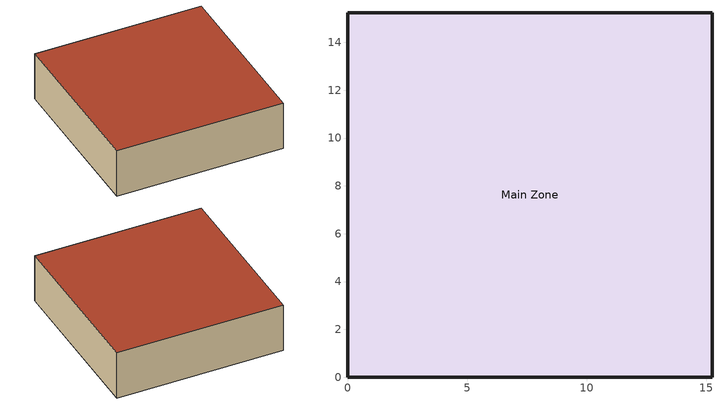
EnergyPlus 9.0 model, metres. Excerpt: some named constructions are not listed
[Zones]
Main Zone
 floor adiabatic (FLOOR): 15.24,0 0,0 0,15.24 15.24,15.24 z0
 wall outside (R13WALL): 0,0 15.24,0 15.24,15.24 0,15.24 0,0 z0:4.57
 roof outside (ROOF31): 0,15.24 0,0 15.24,0 15.24,15.24 z4.57
[Table:IndependentVariable]
Mode0_Toa; Mode0_Tra; Mode1_Tra; Mode2_Tra; Mode3_Tra; Mode4_Tra; Mode5_Tra: Cubic, Linear, -20, 100, Dimensionless, -100, 0, 100
Mode0_Woa; Mode0_Wra; Mode1_Wra; Mode2_Wra; Mode3_Wra; Mode4_Wra; Mode5_Wra: Cubic, Linear, 0, 0.03, Dimensionless, -100, 0, 100
Mode0_Ma; Mode0_OAF; Mode1_OAF; Mode2_OAF; Mode3_OAF; Mode4_OAF; Mode5_OAF: Cubic, Linear, 0, 1, Dimensionless, -100, 0, 100
Mode1_Toa: Cubic, Linear, -20, 100, Dimensionless, 18.33, 25.275, 32.22
Mode1_Woa: Cubic, Linear, 0, 0.03, Dimensionless, 0.0052, 0.00597, 0.00885, 0.00919, 0.0125
Mode1_Ma: Cubic, Linear, 0, 1, Dimensionless, 2.158, 2.534, 2.91
Mode2_Toa: Cubic, Linear, -20, 100, Dimensionless, 23.333, 26.9445, 30.556
Mode2_Woa: Cubic, Linear, 0, 0.03, Dimensionless, 0.00787, 0.00818, 0.00893, 0.00922, 0.01057
Mode2_Ma: Cubic, Linear, 0, 1, Dimensionless, 2.2415, 2.47525, 2.709
Mode3_Toa: Cubic, Linear, -20, 100, Dimensionless, 26.1, 30.5, 34.9
Mode3_Woa: Cubic, Linear, 0, 0.03, Dimensionless, 0.00619, 0.00921, 0.01038, 0.01222
Mode3_Ma: Cubic, Linear, 0, 1, Dimensionless, 2.1457, 2.41788, 2.69005
Mode4_Toa: Cubic, Linear, -20, 100, Dimensionless, 14.088, 18.879, 23.67
Mode4_Woa: Cubic, Linear, 0, 0.03, Dimensionless, 0.00482, 0.00516, 0.00857, 0.00901, 0.01229, 0.01232
Mode4_Ma: Cubic, Linear, 0, 1, Dimensionless, 2.124, 2.5059, 2.8878
Mode5_Toa: Cubic, Linear, -20, 100, Dimensionless, 12.1111, 17.33055, 22.55
Mode5_Woa: Cubic, Linear, 0, 0.03, Dimensionless, 0.00757, 0.00835, 0.00851, 0.00978, 0.01176, 0.012
Mode5_Ma: Cubic, Linear, 0, 1, Dimensionless, 2.19992, 2.60876, 3.0176
[Table:IndependentVariableList]
Mode0_IndependentVariableList: Mode0_Toa, Mode0_Woa, Mode0_Tra, Mode0_Wra, Mode0_Ma, Mode0_OAF
Mode1_IndependentVariableList: Mode1_Toa, Mode1_Woa, Mode1_Tra, Mode1_Wra, Mode1_Ma, Mode1_OAF
Mode2_IndependentVariableList: Mode2_Toa, Mode2_Woa, Mode2_Tra, Mode2_Wra, Mode2_Ma, Mode2_OAF
Mode3_IndependentVariableList: Mode3_Toa, Mode3_Woa, Mode3_Tra, Mode3_Wra, Mode3_Ma, Mode3_OAF
Mode4_IndependentVariableList: Mode4_Toa, Mode4_Woa, Mode4_Tra, Mode4_Wra, Mode4_Ma, Mode4_OAF
Mode5_IndependentVariableList: Mode5_Toa, Mode5_Woa, Mode5_Tra, Mode5_Wra, Mode5_Ma, Mode5_OAF
[Table:Lookup]
Mode1_ESP_lookup: Mode1_IndependentVariableList, Yes, 3.0176, -9999, 9999, Dimensionless, 153.953, 153.953, 153.953, 212.275, 212.275, 212.275, 279.945, 279.945, 279.945, 153.953, 153.953, 153.953, 212.275, 212.275, 212.275, 279.945, 279.945, 279.945, 153.953, 153.953, 153.953, 212.275, 212.275, 212.275, 279.945, 279.945, 279.945, 153.953, 153.953, 153.953, 212.275, 212.275, 212.275, 279.945, 279.945, 279.945, 153.953, 153.953, 153.953, 212.275, 212.275, 212.275, 279.945, 279.945, 279.945, 153.953, 153.953, 153.953, 212.275, 212.275, 212.275, 279.945, 279.945, 279.945, 153.953, 153.953, 153.953, 212.275, 212.275, 212.275, 279.945, 279.945, 279.945, 153.953, 153.953, 153.953, 212.275, 212.275, 212.275, 279.945, 279.945, 279.945, 153.953, 153.953, 153.953, 212.275, 212.275, 212.275, 279.945, 279.945, 279.945, 152.396, 152.396, 152.396, 215.391, 215.391, 215.391, 278.387, 278.387, 278.387, 152.396, 152.396, 152.396, 215.391, 215.391, 215.391, 278.387, 278.387, 278.387, 152.396, 152.396, 152.396, 215.391, 215.391, 215.391, 278.387, 278.387, 278.387, 152.396, 152.396, 152.396, 215.391, 215.391, 215.391, 278.387, 278.387, 278.387, 152.396, 152.396, 152.396, 215.391, 215.391, 215.391, 278.387, 278.387, 278.387, 152.396, 152.396, 152.396, 215.391, 215.391, 215.391, 278.387, 278.387, 278.387, 152.396, 152.396, 152.396, 215.391, 215.391, 215.391, 278.387, 278.387, 278.387, 152.396, 152.396, 152.396, 215.391, 215.391, 215.391, 278.387, 278.387, 278.387, 152.396, 152.396, 152.396, 215.391, 215.391, 215.391, 278.387, 278.387, 278.387, 153.953, 153.953, 153.953, 212.275, 212.275, 212.275, 279.945, 279.945, 279.945, 153.953, 153.953, 153.953, 212.275, 212.275, 212.275, 279.945, 279.945, 279.945, 153.953, 153.953, 153.953, 212.275, 212.275, 212.275, 279.945, 279.945, 279.945, 153.953, 153.953, 153.953, 212.275, 212.275, 212.275, 279.945, 279.945, 279.945, 153.953, 153.953, 153.953, 212.275, 212.275, 212.275, 279.945, 279.945, 279.945, 153.953, 153.953, 153.953, 212.275, 212.275, 212.275, 279.945, 279.945, 279.945, 153.953, 153.953, 153.953, 212.275, 212.275, 212.275, 279.945, 279.945, 279.945, 153.953, 153.953, 153.953, 212.275, 212.275, 212.275, 279.945, 279.945, 279.945, 153.953, 153.953, 153.953, 212.275, 212.275, 212.275, 279.945, 279.945, 279.945, 153.953, 153.953, 153.953, 212.275, 212.275, 212.275, 279.945, 279.945, 279.945, 153.953, 153.953, 153.953, 212.275, 212.275, 212.275, 279.945, 279.945, 279.945, 153.953, 153.953, 153.953, 212.275, 212.275, 212.275, 279.945, 279.945, 279.945, 153.953, 153.953, 153.953, 212.275, 212.275, 212.275, 279.945, 279.945, 279.945, 153.953, 153.953, 153.953, 212.275, 212.275, 212.275, 279.945, 279.945, 279.945, 153.953, 153.953, 153.953, 212.275, 212.275, 212.275, 279.945, 279.945, 279.945, 153.953, 153.953, 153.953, 212.275, 212.275, 212.275, 279.945, 279.945, 279.945, 153.953, 153.953, 153.953, 212.275, 212.275, 212.275, 279.945, 279.945, 279.945, 153.953, 153.953, 153.953, 212.275, 212.275, 212.275, 279.945, 279.945, 279.945, 152.396, 152.396, 152.396, 215.391, 215.391, 215.391, 278.387, 278.387, 278.387, 152.396, 152.396, 152.396, 215.391, 215.391, 215.391, 278.387, 278.387, 278.387, 152.396, 152.396, 152.396, 215.391, 215.391, 215.391, 278.387, 278.387, 278.387, 152.396, 152.396, 152.396, 215.391, 215.391, 215.391, 278.387, 278.387, 278.387, 152.396, 152.396, 152.396, 215.391, 215.391, 215.391, 278.387, 278.387, 278.387, 152.396, 152.396, 152.396, 215.391, 215.391, 215.391, 278.387, 278.387, 278.387, 152.396, 152.396, 152.396, 215.391, 215.391, 215.391, 278.387, 278.387, 278.387, 152.396, 152.396, 152.396, 215.391, 215.391, 215.391, 278.387, 278.387, 278.387, 152.396, 152.396, 152.396, 215.391, 215.391, 215.391, 278.387, 278.387, 278.387, 153.953, 153.953, 153.953, 212.275, 212.275, 212.275, 279.945, 279.945, 279.945, 153.953, 153.953, 153.953, 212.275, 212.275, 212.275, 279.945, 279.945, 279.945, 153.953, 153.953, 153.953, 212.275, 212.275, 212.275, 279.945, 279.945, 279.945, 153.953, 153.953, 153.953, 212.275, 212.275, 212.275, 279.945, 279.945, 279.945, 153.953, 153.953, 153.953, 212.275, 212.275, 212.275, 279.945, 279.945, 279.945, 153.953, 153.953, 153.953, 212.275, 212.275, 212.275, 279.945, 279.945, 279.945, 153.953, 153.953, 153.953, 212.275, 212.275, 212.275, 279.945, 279.945, 279.945, 153.953, 153.953, 153.953, 212.275, 212.275, 212.275, 279.945, 279.945, 279.945, 153.953, 153.953, 153.953, 212.275, 212.275, 212.275, 279.945, 279.945, 279.945, 152.396, 152.396, 152.396, 215.391, 215.391, 215.391, 278.387, 278.387, 278.387, 152.396, 152.396, 152.396, 215.391, 215.391, 215.391, 278.387, 278.387, 278.387, 152.396, 152.396, 152.396, 215.391, 215.391, 215.391, 278.387, 278.387, 278.387, 152.396, 152.396, 152.396, 215.391, 215.391, 215.391, 278.387, 278.387, 278.387, 152.396, 152.396, 152.396, 215.391, 215.391, 215.391, 278.387, 278.387, 278.387, 152.396, 152.396, 152.396, 215.391, 215.391, 215.391, 278.387, 278.387, 278.387, 152.396, 152.396, 152.396, 215.391, 215.391, 215.391, 278.387, 278.387, 278.387, 152.396, 152.396, 152.396, 215.391, 215.391, 215.391, 278.387, 278.387, 278.387, 152.396, 152.396, 152.396, 215.391, 215.391, 215.391, 278.387, 278.387, 278.387, 153.953, 153.953, 153.953, 212.275, 212.275, 212.275, 279.945, 279.945, 279.945, 153.953, 153.953, 153.953, 212.275, 212.275, 212.275, 279.945, 279.945, 279.945, 153.953, 153.953, 153.953, 212.275, 212.275, 212.275, 279.945, 279.945, 279.945, 153.953, 153.953, 153.953, 212.275, 212.275, 212.275, 279.945, 279.945, 279.945, 153.953, 153.953, 153.953, 212.275, 212.275, 212.275, 279.945, 279.945, 279.945, 153.953, 153.953, 153.953, 212.275, 212.275, 212.275, 279.945, 279.945, 279.945, 153.953, 153.953, 153.953, 212.275, 212.275, 212.275, 279.945, 279.945, 279.945, 153.953, 153.953, 153.953, 212.275, 212.275, 212.275, 279.945, 279.945, 279.945, 153.953, 153.953, 153.953, 212.275, 212.275, 212.275, 279.945, 279.945, 279.945, 152.396, 152.396, 152.396, 215.391, 215.391, 215.391, 278.387, 278.387, 278.387, 152.396, 152.396, 152.396, 215.391, 215.391, 215.391, 278.387, 278.387, 278.387, 152.396, 152.396, 152.396, 215.391, 215.391, 215.391, 278.387, 278.387, 278.387, 152.396, 152.396, 152.396, 215.391, 215.391, 215.391, 278.387, 278.387, 278.387, 152.396, 152.396, 152.396, 215.391, 215.391, 215.391, 278.387, 278.387, 278.387, 152.396, 152.396, 152.396, 215.391, 215.391, 215.391, 278.387, 278.387, 278.387, 152.396, 152.396, 152.396, 215.391, 215.391, 215.391, 278.387, 278.387, 278.387, 152.396, 152.396, 152.396, 215.391, 215.391, 215.391, 278.387, 278.387, 278.387, 152.396, 152.396, 152.396, 215.391, 215.391, 215.391, 278.387, 278.387, 278.387, 153.953, 153.953, 153.953, 212.275, 212.275, 212.275, 279.945, 279.945, 279.945, 153.953, 153.953, 153.953, 212.275, 212.275, 212.275, 279.945, 279.945, 279.945, 153.953, 153.953, 153.953, 212.275, 212.275, 212.275, 279.945, 279.945, 279.945, 153.953, 153.953, 153.953, 212.275, 212.275, 212.275, 279.945, 279.945, 279.945, 153.953, 153.953, 153.953, 212.275, 212.275, 212.275, 279.945, 279.945, 279.945, 153.953, 153.953, 153.953, 212.275, 212.275, 212.275, 279.945, 279.945, 279.945, 153.953, 153.953, 153.953, 212.275, 212.275, 212.275, 279.945, 279.945, 279.945, 153.953, 153.953, 153.953, 212.275, 212.275, 212.275, 279.945, 279.945, 279.945, 153.953, 153.953, 153.953, 212.275, 212.275, 212.275, 279.945, 279.945, 279.945, 152.396, 152.396, 152.396, 215.391, 215.391, 215.391, 278.387, 278.387, 278.387, 152.396, 152.396, 152.396, 215.391, 215.391, 215.391, 278.387, 278.387, 278.387, 152.396, 152.396, 152.396, 215.391, 215.391, 215.391, 278.387, 278.387, 278.387, 152.396, 152.396, 152.396, 215.391, 215.391, 215.391, 278.387, 278.387, 278.387, 152.396, 152.396, 152.396, 215.391, 215.391, 215.391, 278.387, 278.387, 278.387, 152.396, 152.396, 152.396, 215.391, 215.391, 215.391, 278.387, 278.387, 278.387, 152.396, 152.396, 152.396, 215.391, 215.391, 215.391, 278.387, 278.387, 278.387, 152.396, 152.396, 152.396, 215.391, 215.391, 215.391, 278.387, 278.387, 278.387, 152.396, 152.396, 152.396, 215.391, 215.391, 215.391, 278.387, 278.387, 278.387, 153.953, 153.953, 153.953, 212.275, 212.275, 212.275, 279.945, 279.945, 279.945, 153.953, 153.953, 153.953, 212.275, 212.275, 212.275, 279.945, 279.945, 279.945, 153.953, 153.953, 153.953, 212.275, 212.275, 212.275, 279.945, 279.945, 279.945, 153.953, 153.953, 153.953, 212.275, 212.275, 212.275, 279.945, 279.945, 279.945, 153.953, 153.953, 153.953, 212.275, 212.275, 212.275, 279.945, 279.945, 279.945, 153.953, 153.953, 153.953, 212.275, 212.275, 212.275, 279.945, 279.945, 279.945, 153.953, 153.953, 153.953, 212.275, 212.275, 212.275, 279.945, 279.945, 279.945, 153.953, 153.953, 153.953, 212.275, 212.275, 212.275, 279.945, 279.945, 279.945, 153.953, 153.953, 153.953, 212.275, 212.275, 212.275, 279.945, 279.945, 279.945, 153.953, 153.953, 153.953, 212.275, 212.275, 212.275, 279.945, 279.945, 279.945, 153.953, 153.953, 153.953, 212.275, 212.275, 212.275, 279.945, 279.945, 279.945, 153.953, 153.953, 153.953, 212.275, 212.275, 212.275, 279.945, 279.945, 279.945, 153.953, 153.953, 153.953, 212.275, 212.275, 212.275, 279.945, 279.945, 279.945, 153.953, 153.953, 153.953, 212.275, 212.275, 212.275, 279.945, 279.945, 279.945, 153.953, 153.953, 153.953, 212.275, 212.275, 212.275, 279.945, 279.945, 279.945, 153.953, 153.953, 153.953, 212.275, 212.275, 212.275, 279.945, 279.945, 279.945, 153.953, 153.953, 153.953, 212.275, 212.275, 212.275, 279.945, 279.945, 279.945, 153.953, 153.953, 153.953, 212.275, 212.275, 212.275, 279.945, 279.945, 279.945, 152.396, 152.396, 152.396, 215.391, 215.391, 215.391, 278.387, 278.387, 278.387, 152.396, 152.396, 152.396, 215.391, 215.391, 215.391, 278.387, 278.387, 278.387, 152.396, 152.396, 152.396, 215.391, 215.391, 215.391, 278.387, 278.387, 278.387, 152.396, 152.396, 152.396, 215.391, 215.391, 215.391, 278.387, 278.387, 278.387, 152.396, 152.396, 152.396, 215.391, 215.391, 215.391, 278.387, 278.387, 278.387, 152.396, 152.396, 152.396, 215.391, 215.391, 215.391, 278.387, 278.387, 278.387, 152.396, 152.396, 152.396, 215.391, 215.391, 215.391, 278.387, 278.387, 278.387, 152.396, 152.396, 152.396, 215.391, 215.391, 215.391, 278.387, 278.387, 278.387, 152.396, 152.396, 152.396, 215.391, 215.391, 215.391, 278.387, 278.387, 278.387, 153.953, 153.953, 153.953, 212.275, 212.275, 212.275, 279.945, 279.945, 279.945, 153.953, 153.953, 153.953, 212.275, 212.275, 212.275, 279.945, 279.945, 279.945, 153.953, 153.953, 153.953, 212.275, 212.275, 212.275, 279.945, 279.945, 279.945, 153.953, 153.953, 153.953, 212.275, 212.275, 212.275, 279.945, 279.945, 279.945, 153.953, 153.953, 153.953, 212.275, 212.275, 212.275, 279.945, 279.945, 279.945, 153.953, 153.953, 153.953, 212.275, 212.275, 212.275, 279.945, 279.945, 279.945, 153.953, 153.953, 153.953, 212.275, 212.275, 212.275, 279.945, 279.945, 279.945, 153.953, 153.953, 153.953, 212.275, 212.275, 212.275, 279.945, 279.945, 279.945, 153.953, 153.953, 153.953, 212.275, 212.275, 212.275, 279.945, 279.945, 279.945
Mode1_Power_lookup: Mode1_IndependentVariableList, Yes, 3.0176, -9999, 9999, Dimensionless, 4.6902, 4.6902, 4.6902, 4.66495, 4.66495, 4.66495, 4.6397, 4.6397, 4.6397, 4.6902, 4.6902, 4.6902, 4.66495, 4.66495, 4.66495, 4.6397, 4.6397, 4.6397, 4.6902, 4.6902, 4.6902, 4.66495, 4.66495, 4.66495, 4.6397, 4.6397, 4.6397, 4.6902, 4.6902, 4.6902, 4.66495, 4.66495, 4.66495, 4.6397, 4.6397, 4.6397, 4.6902, 4.6902, 4.6902, 4.66495, 4.66495, 4.66495, 4.6397, 4.6397, 4.6397, 4.6902, 4.6902, 4.6902, 4.66495, 4.66495, 4.66495, 4.6397, 4.6397, 4.6397, 4.6902, 4.6902, 4.6902, 4.66495, 4.66495, 4.66495, 4.6397, 4.6397, 4.6397, 4.6902, 4.6902, 4.6902, 4.66495, 4.66495, 4.66495, 4.6397, 4.6397, 4.6397, 4.6902, 4.6902, 4.6902, 4.66495, 4.66495, 4.66495, 4.6397, 4.6397, 4.6397, 4.69286, 4.69286, 4.69286, 4.66761, 4.66761, 4.66761, 4.64236, 4.64236, 4.64236, 4.69286, 4.69286, 4.69286, 4.66761, 4.66761, 4.66761, 4.64236, 4.64236, 4.64236, 4.69286, 4.69286, 4.69286, 4.66761, 4.66761, 4.66761, 4.64236, 4.64236, 4.64236, 4.69286, 4.69286, 4.69286, 4.66761, 4.66761, 4.66761, 4.64236, 4.64236, 4.64236, 4.69286, 4.69286, 4.69286, 4.66761, 4.66761, 4.66761, 4.64236, 4.64236, 4.64236, 4.69286, 4.69286, 4.69286, 4.66761, 4.66761, 4.66761, 4.64236, 4.64236, 4.64236, 4.69286, 4.69286, 4.69286, 4.66761, 4.66761, 4.66761, 4.64236, 4.64236, 4.64236, 4.69286, 4.69286, 4.69286, 4.66761, 4.66761, 4.66761, 4.64236, 4.64236, 4.64236, 4.69286, 4.69286, 4.69286, 4.66761, 4.66761, 4.66761, 4.64236, 4.64236, 4.64236, 4.70279, 4.70279, 4.70279, 4.67753, 4.67753, 4.67753, 4.65228, 4.65228, 4.65228, 4.70279, 4.70279, 4.70279, 4.67753, 4.67753, 4.67753, 4.65228, 4.65228, 4.65228, 4.70279, 4.70279, 4.70279, 4.67753, 4.67753, 4.67753, 4.65228, 4.65228, 4.65228, 4.70279, 4.70279, 4.70279, 4.67753, 4.67753, 4.67753, 4.65228, 4.65228, 4.65228, 4.70279, 4.70279, 4.70279, 4.67753, 4.67753, 4.67753, 4.65228, 4.65228, 4.65228, 4.70279, 4.70279, 4.70279, 4.67753, 4.67753, 4.67753, 4.65228, 4.65228, 4.65228, 4.70279, 4.70279, 4.70279, 4.67753, 4.67753, 4.67753, 4.65228, 4.65228, 4.65228, 4.70279, 4.70279, 4.70279, 4.67753, 4.67753, 4.67753, 4.65228, 4.65228, 4.65228, 4.70279, 4.70279, 4.70279, 4.67753, 4.67753, 4.67753, 4.65228, 4.65228, 4.65228, 4.70396, 4.70396, 4.70396, 4.6787, 4.6787, 4.6787, 4.65346, 4.65346, 4.65346, 4.70396, 4.70396, 4.70396, 4.6787, 4.6787, 4.6787, 4.65346, 4.65346, 4.65346, 4.70396, 4.70396, 4.70396, 4.6787, 4.6787, 4.6787, 4.65346, 4.65346, 4.65346, 4.70396, 4.70396, 4.70396, 4.6787, 4.6787, 4.6787, 4.65346, 4.65346, 4.65346, 4.70396, 4.70396, 4.70396, 4.6787, 4.6787, 4.6787, 4.65346, 4.65346, 4.65346, 4.70396, 4.70396, 4.70396, 4.6787, 4.6787, 4.6787, 4.65346, 4.65346, 4.65346, 4.70396, 4.70396, 4.70396, 4.6787, 4.6787, 4.6787, 4.65346, 4.65346, 4.65346, 4.70396, 4.70396, 4.70396, 4.6787, 4.6787, 4.6787, 4.65346, 4.65346, 4.65346, 4.70396, 4.70396, 4.70396, 4.6787, 4.6787, 4.6787, 4.65346, 4.65346, 4.65346, 4.71537, 4.71537, 4.71537, 4.69012, 4.69012, 4.69012, 4.66487, 4.66487, 4.66487, 4.71537, 4.71537, 4.71537, 4.69012, 4.69012, 4.69012, 4.66487, 4.66487, 4.66487, 4.71537, 4.71537, 4.71537, 4.69012, 4.69012, 4.69012, 4.66487, 4.66487, 4.66487, 4.71537, 4.71537, 4.71537, 4.69012, 4.69012, 4.69012, 4.66487, 4.66487, 4.66487, 4.71537, 4.71537, 4.71537, 4.69012, 4.69012, 4.69012, 4.66487, 4.66487, 4.66487, 4.71537, 4.71537, 4.71537, 4.69012, 4.69012, 4.69012, 4.66487, 4.66487, 4.66487, 4.71537, 4.71537, 4.71537, 4.69012, 4.69012, 4.69012, 4.66487, 4.66487, 4.66487, 4.71537, 4.71537, 4.71537, 4.69012, 4.69012, 4.69012, 4.66487, 4.66487, 4.66487, 4.71537, 4.71537, 4.71537, 4.69012, 4.69012, 4.69012, 4.66487, 4.66487, 4.66487, 4.60788, 4.60788, 4.60788, 4.58263, 4.58263, 4.58263, 4.55738, 4.55738, 4.55738, 4.60788, 4.60788, 4.60788, 4.58263, 4.58263, 4.58263, 4.55738, 4.55738, 4.55738, 4.60788, 4.60788, 4.60788, 4.58263, 4.58263, 4.58263, 4.55738, 4.55738, 4.55738, 4.60788, 4.60788, 4.60788, 4.58263, 4.58263, 4.58263, 4.55738, 4.55738, 4.55738, 4.60788, 4.60788, 4.60788, 4.58263, 4.58263, 4.58263, 4.55738, 4.55738, 4.55738, 4.60788, 4.60788, 4.60788, 4.58263, 4.58263, 4.58263, 4.55738, 4.55738, 4.55738, 4.60788, 4.60788, 4.60788, 4.58263, 4.58263, 4.58263, 4.55738, 4.55738, 4.55738, 4.60788, 4.60788, 4.60788, 4.58263, 4.58263, 4.58263, 4.55738, 4.55738, 4.55738, 4.60788, 4.60788, 4.60788, 4.58263, 4.58263, 4.58263, 4.55738, 4.55738, 4.55738, 4.61054, 4.61054, 4.61054, 4.58529, 4.58529, 4.58529, 4.56003, 4.56003, 4.56003, 4.61054, 4.61054, 4.61054, 4.58529, 4.58529, 4.58529, 4.56003, 4.56003, 4.56003, 4.61054, 4.61054, 4.61054, 4.58529, 4.58529, 4.58529, 4.56003, 4.56003, 4.56003, 4.61054, 4.61054, 4.61054, 4.58529, 4.58529, 4.58529, 4.56003, 4.56003, 4.56003, 4.61054, 4.61054, 4.61054, 4.58529, 4.58529, 4.58529, 4.56003, 4.56003, 4.56003, 4.61054, 4.61054, 4.61054, 4.58529, 4.58529, 4.58529, 4.56003, 4.56003, 4.56003, 4.61054, 4.61054, 4.61054, 4.58529, 4.58529, 4.58529, 4.56003, 4.56003, 4.56003, 4.61054, 4.61054, 4.61054, 4.58529, 4.58529, 4.58529, 4.56003, 4.56003, 4.56003, 4.61054, 4.61054, 4.61054, 4.58529, 4.58529, 4.58529, 4.56003, 4.56003, 4.56003, 4.62046, 4.62046, 4.62046, 4.59521, 4.59521, 4.59521, 4.56996, 4.56996, 4.56996, 4.62046, 4.62046, 4.62046, 4.59521, 4.59521, 4.59521, 4.56996, 4.56996, 4.56996, 4.62046, 4.62046, 4.62046, 4.59521, 4.59521, 4.59521, 4.56996, 4.56996, 4.56996, 4.62046, 4.62046, 4.62046, 4.59521, 4.59521, 4.59521, 4.56996, 4.56996, 4.56996, 4.62046, 4.62046, 4.62046, 4.59521, 4.59521, 4.59521, 4.56996, 4.56996, 4.56996, 4.62046, 4.62046, 4.62046, 4.59521, 4.59521, 4.59521, 4.56996, 4.56996, 4.56996, 4.62046, 4.62046, 4.62046, 4.59521, 4.59521, 4.59521, 4.56996, 4.56996, 4.56996, 4.62046, 4.62046, 4.62046, 4.59521, 4.59521, 4.59521, 4.56996, 4.56996, 4.56996, 4.62046, 4.62046, 4.62046, 4.59521, 4.59521, 4.59521, 4.56996, 4.56996, 4.56996, 4.62163, 4.62163, 4.62163, 4.59638, 4.59638, 4.59638, 4.57113, 4.57113, 4.57113, 4.62163, 4.62163, 4.62163, 4.59638, 4.59638, 4.59638, 4.57113, 4.57113, 4.57113, 4.62163, 4.62163, 4.62163, 4.59638, 4.59638, 4.59638, 4.57113, 4.57113, 4.57113, 4.62163, 4.62163, 4.62163, 4.59638, 4.59638, 4.59638, 4.57113, 4.57113, 4.57113, 4.62163, 4.62163, 4.62163, 4.59638, 4.59638, 4.59638, 4.57113, 4.57113, 4.57113, 4.62163, 4.62163, 4.62163, 4.59638, 4.59638, 4.59638, 4.57113, 4.57113, 4.57113, 4.62163, 4.62163, 4.62163, 4.59638, 4.59638, 4.59638, 4.57113, 4.57113, 4.57113, 4.62163, 4.62163, 4.62163, 4.59638, 4.59638, 4.59638, 4.57113, 4.57113, 4.57113, 4.62163, 4.62163, 4.62163, 4.59638, 4.59638, 4.59638, 4.57113, 4.57113, 4.57113, 4.63304, 4.63304, 4.63304, 4.60779, 4.60779, 4.60779, 4.58254, 4.58254, 4.58254, 4.63304, 4.63304, 4.63304, 4.60779, 4.60779, 4.60779, 4.58254, 4.58254, 4.58254, 4.63304, 4.63304, 4.63304, 4.60779, 4.60779, 4.60779, 4.58254, 4.58254, 4.58254, 4.63304, 4.63304, 4.63304, 4.60779, 4.60779, 4.60779, 4.58254, 4.58254, 4.58254, 4.63304, 4.63304, 4.63304, 4.60779, 4.60779, 4.60779, 4.58254, 4.58254, 4.58254, 4.63304, 4.63304, 4.63304, 4.60779, 4.60779, 4.60779, 4.58254, 4.58254, 4.58254, 4.63304, 4.63304, 4.63304, 4.60779, 4.60779, 4.60779, 4.58254, 4.58254, 4.58254, 4.63304, 4.63304, 4.63304, 4.60779, 4.60779, 4.60779, 4.58254, 4.58254, 4.58254, 4.63304, 4.63304, 4.63304, 4.60779, 4.60779, 4.60779, 4.58254, 4.58254, 4.58254, 4.52556, 4.52556, 4.52556, 4.50031, 4.50031, 4.50031, 4.47506, 4.47506, 4.47506, 4.52556, 4.52556, 4.52556, 4.50031, 4.50031, 4.50031, 4.47506, 4.47506, 4.47506, 4.52556, 4.52556, 4.52556, 4.50031, 4.50031, 4.50031, 4.47506, 4.47506, 4.47506, 4.52556, 4.52556, 4.52556, 4.50031, 4.50031, 4.50031, 4.47506, 4.47506, 4.47506, 4.52556, 4.52556, 4.52556, 4.50031, 4.50031, 4.50031, 4.47506, 4.47506, 4.47506, 4.52556, 4.52556, 4.52556, 4.50031, 4.50031, 4.50031, 4.47506, 4.47506, 4.47506, 4.52556, 4.52556, 4.52556, 4.50031, 4.50031, 4.50031, 4.47506, 4.47506, 4.47506, 4.52556, 4.52556, 4.52556, 4.50031, 4.50031, 4.50031, 4.47506, 4.47506, 4.47506, 4.52556, 4.52556, 4.52556, 4.50031, 4.50031, 4.50031, 4.47506, 4.47506, 4.47506, 4.52822, 4.52822, 4.52822, 4.50297, 4.50297, 4.50297, 4.47772, 4.47772, 4.47772, 4.52822, 4.52822, 4.52822, 4.50297, 4.50297, 4.50297, 4.47772, 4.47772, 4.47772, 4.52822, 4.52822, 4.52822, 4.50297, 4.50297, 4.50297, 4.47772, 4.47772, 4.47772, 4.52822, 4.52822, 4.52822, 4.50297, 4.50297, 4.50297, 4.47772, 4.47772, 4.47772, 4.52822, 4.52822, 4.52822, 4.50297, 4.50297, 4.50297, 4.47772, 4.47772, 4.47772, 4.52822, 4.52822, 4.52822, 4.50297, 4.50297, 4.50297, 4.47772, 4.47772, 4.47772, 4.52822, 4.52822, 4.52822, 4.50297, 4.50297, 4.50297, 4.47772, 4.47772, 4.47772, 4.52822, 4.52822, 4.52822, 4.50297, 4.50297, 4.50297, 4.47772, 4.47772, 4.47772, 4.52822, 4.52822, 4.52822, 4.50297, 4.50297, 4.50297, 4.47772, 4.47772, 4.47772, 4.53814, 4.53814, 4.53814, 4.51289, 4.51289, 4.51289, 4.48764, 4.48764, 4.48764, 4.53814, 4.53814, 4.53814, 4.51289, 4.51289, 4.51289, 4.48764, 4.48764, 4.48764, 4.53814, 4.53814, 4.53814, 4.51289, 4.51289, 4.51289, 4.48764, 4.48764, 4.48764, 4.53814, 4.53814, 4.53814, 4.51289, 4.51289, 4.51289, 4.48764, 4.48764, 4.48764, 4.53814, 4.53814, 4.53814, 4.51289, 4.51289, 4.51289, 4.48764, 4.48764, 4.48764, 4.53814, 4.53814, 4.53814, 4.51289, 4.51289, 4.51289, 4.48764, 4.48764, 4.48764, 4.53814, 4.53814, 4.53814, 4.51289, 4.51289, 4.51289, 4.48764, 4.48764, 4.48764, 4.53814, 4.53814, 4.53814, 4.51289, 4.51289, 4.51289, 4.48764, 4.48764, 4.48764, 4.53814, 4.53814, 4.53814, 4.51289, 4.51289, 4.51289, 4.48764, 4.48764, 4.48764, 4.53931, 4.53931, 4.53931, 4.51406, 4.51406, 4.51406, 4.48881, 4.48881, 4.48881, 4.53931, 4.53931, 4.53931, 4.51406, 4.51406, 4.51406, 4.48881, 4.48881, 4.48881, 4.53931, 4.53931, 4.53931, 4.51406, 4.51406, 4.51406, 4.48881, 4.48881, 4.48881, 4.53931, 4.53931, 4.53931, 4.51406, 4.51406, 4.51406, 4.48881, 4.48881, 4.48881, 4.53931, 4.53931, 4.53931, 4.51406, 4.51406, 4.51406, 4.48881, 4.48881, 4.48881, 4.53931, 4.53931, 4.53931, 4.51406, 4.51406, 4.51406, 4.48881, 4.48881, 4.48881, 4.53931, 4.53931, 4.53931, 4.51406, 4.51406, 4.51406, 4.48881, 4.48881, 4.48881, 4.53931, 4.53931, 4.53931, 4.51406, 4.51406, 4.51406, 4.48881, 4.48881, 4.48881, 4.53931, 4.53931, 4.53931, 4.51406, 4.51406, 4.51406, 4.48881, 4.48881, 4.48881, 4.55072, 4.55072, 4.55072, 4.52547, 4.52547, 4.52547, 4.50022, 4.50022, 4.50022, 4.55072, 4.55072, 4.55072, 4.52547, 4.52547, 4.52547, 4.50022, 4.50022, 4.50022, 4.55072, 4.55072, 4.55072, 4.52547, 4.52547, 4.52547, 4.50022, 4.50022, 4.50022, 4.55072, 4.55072, 4.55072, 4.52547, 4.52547, 4.52547, 4.50022, 4.50022, 4.50022, 4.55072, 4.55072, 4.55072, 4.52547, 4.52547, 4.52547, 4.50022, 4.50022, 4.50022, 4.55072, 4.55072, 4.55072, 4.52547, 4.52547, 4.52547, 4.50022, 4.50022, 4.50022, 4.55072, 4.55072, 4.55072, 4.52547, 4.52547, 4.52547, 4.50022, 4.50022, 4.50022, 4.55072, 4.55072, 4.55072, 4.52547, 4.52547, 4.52547, 4.50022, 4.50022, 4.50022, 4.55072, 4.55072, 4.55072, 4.52547, 4.52547, 4.52547, 4.50022, 4.50022, 4.50022
Mode1_FanPower_lookup: Mode1_IndependentVariableList, Yes, 3.0176, -9999, 9999, Dimensionless, 3.25, 3.25, 3.25, 3.25, 3.25, 3.25, 3.25, 3.25, 3.25, 3.25, 3.25, 3.25, 3.25, 3.25, 3.25, 3.25, 3.25, 3.25, 3.25, 3.25, 3.25, 3.25, 3.25, 3.25, 3.25, 3.25, 3.25, 3.25, 3.25, 3.25, 3.25, 3.25, 3.25, 3.25, 3.25, 3.25, 3.25, 3.25, 3.25, 3.25, 3.25, 3.25, 3.25, 3.25, 3.25, 3.25, 3.25, 3.25, 3.25, 3.25, 3.25, 3.25, 3.25, 3.25, 3.25, 3.25, 3.25, 3.25, 3.25, 3.25, 3.25, 3.25, 3.25, 3.25, 3.25, 3.25, 3.25, 3.25, 3.25, 3.25, 3.25, 3.25, 3.25, 3.25, 3.25, 3.25, 3.25, 3.25, 3.25, 3.25, 3.25, 3.25, 3.25, 3.25, 3.25, 3.25, 3.25, 3.25, 3.25, 3.25, 3.25, 3.25, 3.25, 3.25, 3.25, 3.25, 3.25, 3.25, 3.25, 3.25, 3.25, 3.25, 3.25, 3.25, 3.25, 3.25, 3.25, 3.25, 3.25, 3.25, 3.25, 3.25, 3.25, 3.25, 3.25, 3.25, 3.25, 3.25, 3.25, 3.25, 3.25, 3.25, 3.25, 3.25, 3.25, 3.25, 3.25, 3.25, 3.25, 3.25, 3.25, 3.25, 3.25, 3.25, 3.25, 3.25, 3.25, 3.25, 3.25, 3.25, 3.25, 3.25, 3.25, 3.25, 3.25, 3.25, 3.25, 3.25, 3.25, 3.25, 3.25, 3.25, 3.25, 3.25, 3.25, 3.25, 3.25, 3.25, 3.25, 3.25, 3.25, 3.25, 3.25, 3.25, 3.25, 3.25, 3.25, 3.25, 3.25, 3.25, 3.25, 3.25, 3.25, 3.25, 3.25, 3.25, 3.25, 3.25, 3.25, 3.25, 3.25, 3.25, 3.25, 3.25, 3.25, 3.25, 3.25, 3.25, 3.25, 3.25, 3.25, 3.25, 3.25, 3.25, 3.25, 3.25, 3.25, 3.25, 3.25, 3.25, 3.25, 3.25, 3.25, 3.25, 3.25, 3.25, 3.25, 3.25, 3.25, 3.25, 3.25, 3.25, 3.25, 3.25, 3.25, 3.25, 3.25, 3.25, 3.25, 3.25, 3.25, 3.25, 3.25, 3.25, 3.25, 3.25, 3.25, 3.25, 3.25, 3.25, 3.25, 3.25, 3.25, 3.25, 3.25, 3.25, 3.25, 3.25, 3.25, 3.25, 3.25, 3.25, 3.25, 3.25, 3.25, 3.25, 3.25, 3.25, 3.25, 3.25, 3.25, 3.25, 3.25, 3.25, 3.25, 3.25, 3.25, 3.25, 3.25, 3.25, 3.25, 3.25, 3.25, 3.25, 3.25, 3.25, 3.25, 3.25, 3.25, 3.25, 3.25, 3.25, 3.25, 3.25, 3.25, 3.25, 3.25, 3.25, 3.25, 3.25, 3.25, 3.25, 3.25, 3.25, 3.25, 3.25, 3.25, 3.25, 3.25, 3.25, 3.25, 3.25, 3.25, 3.25, 3.25, 3.25, 3.25, 3.25, 3.25, 3.25, 3.25, 3.25, 3.25, 3.25, 3.25, 3.25, 3.25, 3.25, 3.25, 3.25, 3.25, 3.25, 3.25, 3.25, 3.25, 3.25, 3.25, 3.25, 3.25, 3.25, 3.25, 3.25, 3.25, 3.25, 3.25, 3.25, 3.25, 3.25, 3.25, 3.25, 3.25, 3.25, 3.25, 3.25, 3.25, 3.25, 3.25, 3.25, 3.25, 3.25, 3.25, 3.25, 3.25, 3.25, 3.25, 3.25, 3.25, 3.25, 3.25, 3.25, 3.25, 3.25, 3.25, 3.25, 3.25, 3.25, 3.25, 3.25, 3.25, 3.25, 3.25, 3.25, 3.25, 3.25, 3.25, 3.25, 3.25, 3.25, 3.25, 3.25, 3.25, 3.25, 3.25, 3.25, 3.25, 3.25, 3.25, 3.25, 3.25, 3.25, 3.25, 3.25, 3.25, 3.25, 3.25, 3.25, 3.25, 3.25, 3.25, 3.25, 3.25, 3.25, 3.25, 3.25, 3.25, 3.25, 3.25, 3.25, 3.25, 3.25, 3.25, 3.25, 3.25, 3.25, 3.25, 3.25, 3.25, 3.25, 3.25, 3.25, 3.25, 3.25, 3.25, 3.25, 3.25, 3.25, 3.25, 3.25, 3.25, 3.25, 3.25, 3.25, 3.25, 3.25, 3.25, 3.25, 3.25, 3.25, 3.25, 3.25, 3.25, 3.25, 3.25, 3.25, 3.25, 3.25, 3.25, 3.25, 3.25, 3.25, 3.25, 3.25, 3.25, 3.25, 3.25, 3.25, 3.25, 3.25, 3.25, 3.25, 3.25, 3.25, 3.25, 3.25, 3.25, 3.25, 3.25, 3.25, 3.25, 3.25, 3.25, 3.25, 3.25, 3.25, 3.25, 3.25, 3.25, 3.25, 3.25, 3.25, 3.25, 3.25, 3.25, 3.25, 3.25, 3.25, 3.25, 3.25, 3.25, 3.25, 3.25, 3.25, 3.25, 3.25, 3.25, 3.25, 3.25, 3.25, 3.25, 3.25, 3.25, 3.25, 3.25, 3.25, 3.25, 3.25, 3.25, 3.25, 3.25, 3.25, 3.25, 3.25, 3.25, 3.25, 3.25, 3.25, 3.25, 3.25, 3.25, 3.25, 3.25, 3.25, 3.25, 3.25, 3.25, 3.25, 3.25, 3.25, 3.25, 3.25, 3.25, 3.25, 3.25, 3.25, 3.25, 3.25, 3.25, 3.25, 3.25, 3.25, 3.25, 3.25, 3.25, 3.25, 3.25, 3.25, 3.25, 3.25, 3.25, 3.25, 3.25, 3.25, 3.25, 3.25, 3.25, 3.25, 3.25, 3.25, 3.25, 3.25, 3.25, 3.25, 3.25, 3.25, 3.25, 3.25, 3.25, 3.25, 3.25, 3.25, 3.25, 3.25, 3.25, 3.25, 3.25, 3.25, 3.25, 3.25, 3.25, 3.25, 3.25, 3.25, 3.25, 3.25, 3.25, 3.25, 3.25, 3.25, 3.25, 3.25, 3.25, 3.25, 3.25, 3.25, 3.25, 3.25, 3.25, 3.25, 3.25, 3.25, 3.25, 3.25, 3.25, 3.25, 3.25, 3.25, 3.25, 3.25, 3.25, 3.25, 3.25, 3.25, 3.25, 3.25, 3.25, 3.25, 3.25, 3.25, 3.25, 3.25, 3.25, 3.25, 3.25, 3.25, 3.25, 3.25, 3.25, 3.25, 3.25, 3.25, 3.25, 3.25, 3.25, 3.25, 3.25, 3.25, 3.25, 3.25, 3.25, 3.25, 3.25, 3.25, 3.25, 3.25, 3.25, 3.25, 3.25, 3.25, 3.25, 3.25, 3.25, 3.25, 3.25, 3.25, 3.25, 3.25, 3.25, 3.25, 3.25, 3.25, 3.25, 3.25, 3.25, 3.25, 3.25, 3.25, 3.25, 3.25, 3.25, 3.25, 3.25, 3.25, 3.25, 3.25, 3.25, 3.25, 3.25, 3.25, 3.25, 3.25, 3.25, 3.25, 3.25, 3.25, 3.25, 3.25, 3.25, 3.25, 3.25, 3.25, 3.25, 3.25, 3.25, 3.25, 3.25, 3.25, 3.25, 3.25, 3.25, 3.25, 3.25, 3.25, 3.25, 3.25, 3.25, 3.25, 3.25, 3.25, 3.25, 3.25, 3.25, 3.25, 3.25, 3.25, 3.25, 3.25, 3.25, 3.25, 3.25, 3.25, 3.25, 3.25, 3.25, 3.25, 3.25, 3.25, 3.25, 3.25, 3.25, 3.25, 3.25, 3.25, 3.25, 3.25, 3.25, 3.25, 3.25, 3.25, 3.25, 3.25, 3.25, 3.25, 3.25, 3.25, 3.25, 3.25, 3.25, 3.25, 3.25, 3.25, 3.25, 3.25, 3.25, 3.25, 3.25, 3.25, 3.25, 3.25, 3.25, 3.25, 3.25, 3.25, 3.25, 3.25, 3.25, 3.25, 3.25, 3.25, 3.25, 3.25, 3.25, 3.25, 3.25, 3.25, 3.25, 3.25, 3.25, 3.25, 3.25, 3.25, 3.25, 3.25, 3.25, 3.25, 3.25, 3.25, 3.25, 3.25, 3.25, 3.25, 3.25, 3.25, 3.25, 3.25, 3.25, 3.25, 3.25, 3.25, 3.25, 3.25, 3.25, 3.25, 3.25, 3.25, 3.25, 3.25, 3.25, 3.25, 3.25, 3.25, 3.25, 3.25, 3.25, 3.25, 3.25, 3.25, 3.25, 3.25, 3.25, 3.25, 3.25, 3.25, 3.25, 3.25, 3.25, 3.25, 3.25, 3.25, 3.25, 3.25, 3.25, 3.25, 3.25, 3.25, 3.25, 3.25, 3.25, 3.25, 3.25, 3.25, 3.25, 3.25, 3.25, 3.25, 3.25, 3.25, 3.25, 3.25, 3.25, 3.25, 3.25, 3.25, 3.25, 3.25, 3.25, 3.25, 3.25, 3.25, 3.25, 3.25, 3.25, 3.25, 3.25, 3.25, 3.25, 3.25, 3.25, 3.25, 3.25, 3.25, 3.25, 3.25, 3.25, 3.25, 3.25, 3.25, 3.25, 3.25, 3.25, 3.25, 3.25, 3.25, 3.25, 3.25, 3.25, 3.25, 3.25, 3.25, 3.25, 3.25, 3.25, 3.25, 3.25, 3.25, 3.25, 3.25, 3.25, 3.25, 3.25, 3.25, 3.25, 3.25, 3.25, 3.25, 3.25, 3.25, 3.25, 3.25, 3.25, 3.25, 3.25, 3.25, 3.25, 3.25, 3.25, 3.25, 3.25, 3.25, 3.25, 3.25, 3.25, 3.25, 3.25, 3.25, 3.25, 3.25, 3.25, 3.25, 3.25, 3.25, 3.25, 3.25, 3.25, 3.25, 3.25, 3.25, 3.25, 3.25, 3.25, 3.25, 3.25, 3.25, 3.25, 3.25, 3.25, 3.25, 3.25, 3.25, 3.25, 3.25, 3.25, 3.25, 3.25, 3.25, 3.25, 3.25, 3.25, 3.25, 3.25, 3.25, 3.25, 3.25, 3.25, 3.25, 3.25, 3.25, 3.25, 3.25, 3.25, 3.25, 3.25, 3.25, 3.25, 3.25, 3.25, 3.25, 3.25, 3.25, 3.25, 3.25, 3.25, 3.25, 3.25, 3.25, 3.25, 3.25, 3.25, 3.25, 3.25, 3.25, 3.25, 3.25, 3.25, 3.25, 3.25, 3.25, 3.25, 3.25, 3.25, 3.25, 3.25, 3.25, 3.25, 3.25, 3.25, 3.25, 3.25, 3.25, 3.25, 3.25, 3.25, 3.25, 3.25, 3.25, 3.25, 3.25, 3.25, 3.25, 3.25, 3.25, 3.25, 3.25, 3.25, 3.25, 3.25, 3.25, 3.25, 3.25, 3.25, 3.25, 3.25, 3.25, 3.25, 3.25, 3.25, 3.25, 3.25, 3.25, 3.25, 3.25, 3.25, 3.25, 3.25, 3.25, 3.25, 3.25, 3.25, 3.25, 3.25, 3.25, 3.25, 3.25, 3.25, 3.25, 3.25, 3.25, 3.25, 3.25, 3.25, 3.25, 3.25, 3.25, 3.25, 3.25, 3.25, 3.25, 3.25, 3.25, 3.25, 3.25, 3.25, 3.25, 3.25, 3.25, 3.25, 3.25, 3.25, 3.25, 3.25, 3.25, 3.25, 3.25, 3.25, 3.25, 3.25, 3.25, 3.25, 3.25, 3.25, 3.25, 3.25, 3.25, 3.25, 3.25, 3.25, 3.25, 3.25, 3.25, 3.25, 3.25, 3.25, 3.25, 3.25, 3.25, 3.25, 3.25, 3.25, 3.25, 3.25, 3.25, 3.25, 3.25, 3.25, 3.25, 3.25, 3.25, 3.25, 3.25, 3.25, 3.25, 3.25, 3.25, 3.25, 3.25, 3.25, 3.25, 3.25, 3.25, 3.25, 3.25, 3.25, 3.25, 3.25, 3.25, 3.25, 3.25, 3.25, 3.25, 3.25, 3.25, 3.25, 3.25, 3.25, 3.25, 3.25, 3.25, 3.25, 3.25, 3.25, 3.25, 3.25, 3.25, 3.25, 3.25, 3.25, 3.25, 3.25, 3.25, 3.25, 3.25, 3.25, 3.25, 3.25, 3.25, 3.25, 3.25, 3.25, 3.25, 3.25, 3.25, 3.25, 3.25, 3.25, 3.25, 3.25, 3.25, 3.25, 3.25, 3.25, 3.25, 3.25, 3.25, 3.25, 3.25, 3.25, 3.25, 3.25, 3.25, 3.25, 3.25, 3.25, 3.25, 3.25, 3.25, 3.25, 3.25, 3.25, 3.25, 3.25, 3.25, 3.25, 3.25, 3.25, 3.25, 3.25, 3.25, 3.25, 3.25, 3.25, 3.25, 3.25, 3.25, 3.25, 3.25, 3.25, 3.25, 3.25, 3.25, 3.25, 3.25, 3.25, 3.25, 3.25, 3.25, 3.25
Mode1_water_lookup: Mode1_IndependentVariableList, Yes, 3.0176, -9999, 9999, Dimensionless, 20.90173, 20.90173, 20.90173, 20.90173, 20.90173, 20.90173, 20.90173, 20.90173, 20.90173, 20.90173, 20.90173, 20.90173, 20.90173, 20.90173, 20.90173, 20.90173, 20.90173, 20.90173, 20.90173, 20.90173, 20.90173, 20.90173, 20.90173, 20.90173, 20.90173, 20.90173, 20.90173, 20.90173, 20.90173, 20.90173, 20.90173, 20.90173, 20.90173, 20.90173, 20.90173, 20.90173, 20.90173, 20.90173, 20.90173, 20.90173, 20.90173, 20.90173, 20.90173, 20.90173, 20.90173, 20.90173, 20.90173, 20.90173, 20.90173, 20.90173, 20.90173, 20.90173, 20.90173, 20.90173, 20.90173, 20.90173, 20.90173, 20.90173, 20.90173, 20.90173, 20.90173, 20.90173, 20.90173, 20.90173, 20.90173, 20.90173, 20.90173, 20.90173, 20.90173, 20.90173, 20.90173, 20.90173, 20.90173, 20.90173, 20.90173, 20.90173, 20.90173, 20.90173, 20.90173, 20.90173, 20.90173, 20.90173, 20.90173, 20.90173, 20.90173, 20.90173, 20.90173, 20.90173, 20.90173, 20.90173, 20.90173, 20.90173, 20.90173, 20.90173, 20.90173, 20.90173, 20.90173, 20.90173, 20.90173, 20.90173, 20.90173, 20.90173, 20.90173, 20.90173, 20.90173, 20.90173, 20.90173, 20.90173, 20.90173, 20.90173, 20.90173, 20.90173, 20.90173, 20.90173, 20.90173, 20.90173, 20.90173, 20.90173, 20.90173, 20.90173, 20.90173, 20.90173, 20.90173, 20.90173, 20.90173, 20.90173, 20.90173, 20.90173, 20.90173, 20.90173, 20.90173, 20.90173, 20.90173, 20.90173, 20.90173, 20.90173, 20.90173, 20.90173, 20.90173, 20.90173, 20.90173, 20.90173, 20.90173, 20.90173, 20.90173, 20.90173, 20.90173, 20.90173, 20.90173, 20.90173, 20.90173, 20.90173, 20.90173, 20.90173, 20.90173, 20.90173, 20.90173, 20.90173, 20.90173, 20.90173, 20.90173, 20.90173, 20.90173, 20.90173, 20.90173, 20.90173, 20.90173, 20.90173, 20.90173, 20.90173, 20.90173, 20.90173, 20.90173, 20.90173, 20.90173, 20.90173, 20.90173, 20.90173, 20.90173, 20.90173, 20.90173, 20.90173, 20.90173, 20.90173, 20.90173, 20.90173, 20.90173, 20.90173, 20.90173, 20.90173, 20.90173, 20.90173, 20.90173, 20.90173, 20.90173, 20.90173, 20.90173, 20.90173, 20.90173, 20.90173, 20.90173, 20.90173, 20.90173, 20.90173, 20.90173, 20.90173, 20.90173, 20.90173, 20.90173, 20.90173, 20.90173, 20.90173, 20.90173, 20.90173, 20.90173, 20.90173, 20.90173, 20.90173, 20.90173, 20.90173, 20.90173, 20.90173, 20.90173, 20.90173, 20.90173, 20.90173, 20.90173, 20.90173, 20.90173, 20.90173, 20.90173, 20.90173, 20.90173, 20.90173, 20.90173, 20.90173, 20.90173, 20.90173, 20.90173, 20.90173, 20.90173, 20.90173, 20.90173, 20.90173, 20.90173, 20.90173, 20.90173, 20.90173, 20.90173, 20.90173, 20.90173, 20.90173, 20.90173, 20.90173, 20.90173, 20.90173, 20.90173, 20.90173, 20.90173, 20.90173, 20.90173, 20.90173, 20.90173, 20.90173, 20.90173, 20.90173, 20.90173, 20.90173, 20.90173, 20.90173, 20.90173, 20.90173, 20.90173, 20.90173, 20.90173, 20.90173, 20.90173, 20.90173, 20.90173, 20.90173, 20.90173, 20.90173, 20.90173, 20.90173, 20.90173, 20.90173, 20.90173, 20.90173, 20.90173, 20.90173, 20.90173, 20.90173, 20.90173, 20.90173, 20.90173, 20.90173, 20.90173, 20.90173, 20.90173, 20.90173, 20.90173, 20.90173, 20.90173, 20.90173, 20.90173, 20.90173, 20.90173, 20.90173, 20.90173, 20.90173, 20.90173, 20.90173, 20.90173, 20.90173, 20.90173, 20.90173, 20.90173, 20.90173, 20.90173, 20.90173, 20.90173, 20.90173, 20.90173, 20.90173, 20.90173, 20.90173, 20.90173, 20.90173, 20.90173, 20.90173, 20.90173, 20.90173, 20.90173, 20.90173, 20.90173, 20.90173, 20.90173, 20.90173, 20.90173, 20.90173, 20.90173, 20.90173, 20.90173, 20.90173, 20.90173, 20.90173, 20.90173, 20.90173, 20.90173, 20.90173, 20.90173, 20.90173, 20.90173, 20.90173, 20.90173, 20.90173, 20.90173, 20.90173, 20.90173, 20.90173, 20.90173, 20.90173, 20.90173, 20.90173, 20.90173, 20.90173, 20.90173, 20.90173, 20.90173, 20.90173, 20.90173, 20.90173, 20.90173, 20.90173, 20.90173, 20.90173, 20.90173, 20.90173, 20.90173, 20.90173, 20.90173, 20.90173, 20.90173, 20.90173, 20.90173, 20.90173, 20.90173, 20.90173, 20.90173, 20.90173, 20.90173, 20.90173, 20.90173, 20.90173, 20.90173, 20.90173, 20.90173, 20.90173, 20.90173, 20.90173, 20.90173, 20.90173, 20.90173, 20.90173, 20.90173, 47.16504, 47.16504, 47.16504, 47.16504, 47.16504, 47.16504, 47.16504, 47.16504, 47.16504, 47.16504, 47.16504, 47.16504, 47.16504, 47.16504, 47.16504, 47.16504, 47.16504, 47.16504, 47.16504, 47.16504, 47.16504, 47.16504, 47.16504, 47.16504, 47.16504, 47.16504, 47.16504, 47.16504, 47.16504, 47.16504, 47.16504, 47.16504, 47.16504, 47.16504, 47.16504, 47.16504, 47.16504, 47.16504, 47.16504, 47.16504, 47.16504, 47.16504, 47.16504, 47.16504, 47.16504, 47.16504, 47.16504, 47.16504, 47.16504, 47.16504, 47.16504, 47.16504, 47.16504, 47.16504, 47.16504, 47.16504, 47.16504, 47.16504, 47.16504, 47.16504, 47.16504, 47.16504, 47.16504, 47.16504, 47.16504, 47.16504, 47.16504, 47.16504, 47.16504, 47.16504, 47.16504, 47.16504, 47.16504, 47.16504, 47.16504, 47.16504, 47.16504, 47.16504, 47.16504, 47.16504, 47.16504, 47.16504, 47.16504, 47.16504, 47.16504, 47.16504, 47.16504, 47.16504, 47.16504, 47.16504, 47.16504, 47.16504, 47.16504, 47.16504, 47.16504, 47.16504, 47.16504, 47.16504, 47.16504, 47.16504, 47.16504, 47.16504, 47.16504, 47.16504, 47.16504, 47.16504, 47.16504, 47.16504, 47.16504, 47.16504, 47.16504, 47.16504, 47.16504, 47.16504, 47.16504, 47.16504, 47.16504, 47.16504, 47.16504, 47.16504, 47.16504, 47.16504, 47.16504, 47.16504, 47.16504, 47.16504, 47.16504, 47.16504, 47.16504, 47.16504, 47.16504, 47.16504, 47.16504, 47.16504, 47.16504, 47.16504, 47.16504, 47.16504, 47.16504, 47.16504, 47.16504, 47.16504, 47.16504, 47.16504, 47.16504, 47.16504, 47.16504, 47.16504, 47.16504, 47.16504, 47.16504, 47.16504, 47.16504, 47.16504, 47.16504, 47.16504, 47.16504, 47.16504, 47.16504, 47.16504, 47.16504, 47.16504, 47.16504, 47.16504, 47.16504, 47.16504, 47.16504, 47.16504, 47.16504, 47.16504, 47.16504, 47.16504, 47.16504, 47.16504, 47.16504, 47.16504, 47.16504, 47.16504, 47.16504, 47.16504, 47.16504, 47.16504, 47.16504, 47.16504, 47.16504, 47.16504, 47.16504, 47.16504, 47.16504, 47.16504, 47.16504, 47.16504, 47.16504, 47.16504, 47.16504, 47.16504, 47.16504, 47.16504, 47.16504, 47.16504, 47.16504, 47.16504, 47.16504, 47.16504, 47.16504, 47.16504, 47.16504, 47.16504, 47.16504, 47.16504, 47.16504, 47.16504, 47.16504, 47.16504, 47.16504, 47.16504, 47.16504, 47.16504, 47.16504, 47.16504, 47.16504, 47.16504, 47.16504, 47.16504, 47.16504, 47.16504, 47.16504, 47.16504, 47.16504, 47.16504, 47.16504, 47.16504, 47.16504, 47.16504, 47.16504, 47.16504, 47.16504, 47.16504, 47.16504, 47.16504, 47.16504, 47.16504, 47.16504, 47.16504, 47.16504, 47.16504, 47.16504, 47.16504, 47.16504, 47.16504, 47.16504, 47.16504, 47.16504, 47.16504, 47.16504, 47.16504, 47.16504, 47.16504, 47.16504, 47.16504, 47.16504, 47.16504, 47.16504, 47.16504, 47.16504, 47.16504, 47.16504, 47.16504, 47.16504, 47.16504, 47.16504, 47.16504, 47.16504, 47.16504, 47.16504, 47.16504, 47.16504, 47.16504, 47.16504, 47.16504, 47.16504, 47.16504, 47.16504, 47.16504, 47.16504, 47.16504, 47.16504, 47.16504, 47.16504, 47.16504, 47.16504, 47.16504, 47.16504, 47.16504, 47.16504, 47.16504, 47.16504, 47.16504, 47.16504, 47.16504, 47.16504, 47.16504, 47.16504, 47.16504, 47.16504, 47.16504, 47.16504, 47.16504, 47.16504, 47.16504, 47.16504, 47.16504, 47.16504, 47.16504, 47.16504, 47.16504, 47.16504, 47.16504, 47.16504, 47.16504, 47.16504, 47.16504, 47.16504, 47.16504, 47.16504, 47.16504, 47.16504, 47.16504, 47.16504, 47.16504, 47.16504, 47.16504, 47.16504, 47.16504, 47.16504, 47.16504, 47.16504, 47.16504, 47.16504, 47.16504, 47.16504, 47.16504, 47.16504, 47.16504, 47.16504, 47.16504, 47.16504, 47.16504, 47.16504, 47.16504, 47.16504, 47.16504, 47.16504, 47.16504, 47.16504, 47.16504, 47.16504, 47.16504, 47.16504, 47.16504, 47.16504, 47.16504, 47.16504, 47.16504, 47.16504, 47.16504, 47.16504, 47.16504, 47.16504, 47.16504, 47.16504, 47.16504, 47.16504, 47.16504, 47.16504, 47.16504, 47.16504, 47.16504, 47.16504, 47.16504, 47.16504, 47.16504, 47.16504, 47.16504, 47.16504, 47.16504, 47.16504, 47.16504, 47.16504, 47.16504, 47.16504, 47.16504, 47.16504, 47.16504, 47.16504, 47.16504, 47.16504, 47.16504, 47.16504, 47.16504, 47.16504, 47.16504, 47.16504, 47.16504, 47.16504, 73.42836, 73.42836, 73.42836, 73.42836, 73.42836, 73.42836, 73.42836, 73.42836, 73.42836, 73.42836, 73.42836, 73.42836, 73.42836, 73.42836, 73.42836, 73.42836, 73.42836, 73.42836, 73.42836, 73.42836, 73.42836, 73.42836, 73.42836, 73.42836, 73.42836, 73.42836, 73.42836, 73.42836, 73.42836, 73.42836, 73.42836, 73.42836, 73.42836, 73.42836, 73.42836, 73.42836, 73.42836, 73.42836, 73.42836, 73.42836, 73.42836, 73.42836, 73.42836, 73.42836, 73.42836, 73.42836, 73.42836, 73.42836, 73.42836, 73.42836, 73.42836, 73.42836, 73.42836, 73.42836, 73.42836, 73.42836, 73.42836, 73.42836, 73.42836, 73.42836, 73.42836, 73.42836, 73.42836, 73.42836, 73.42836, 73.42836, 73.42836, 73.42836, 73.42836, 73.42836, 73.42836, 73.42836, 73.42836, 73.42836, 73.42836, 73.42836, 73.42836, 73.42836, 73.42836, 73.42836, 73.42836, 73.42836, 73.42836, 73.42836, 73.42836, 73.42836, 73.42836, 73.42836, 73.42836, 73.42836, 73.42836, 73.42836, 73.42836, 73.42836, 73.42836, 73.42836, 73.42836, 73.42836, 73.42836, 73.42836, 73.42836, 73.42836, 73.42836, 73.42836, 73.42836, 73.42836, 73.42836, 73.42836, 73.42836, 73.42836, 73.42836, 73.42836, 73.42836, 73.42836, 73.42836, 73.42836, 73.42836, 73.42836, 73.42836, 73.42836, 73.42836, 73.42836, 73.42836, 73.42836, 73.42836, 73.42836, 73.42836, 73.42836, 73.42836, 73.42836, 73.42836, 73.42836, 73.42836, 73.42836, 73.42836, 73.42836, 73.42836, 73.42836, 73.42836, 73.42836, 73.42836, 73.42836, 73.42836, 73.42836, 73.42836, 73.42836, 73.42836, 73.42836, 73.42836, 73.42836, 73.42836, 73.42836, 73.42836, 73.42836, 73.42836, 73.42836, 73.42836, 73.42836, 73.42836, 73.42836, 73.42836, 73.42836, 73.42836, 73.42836, 73.42836, 73.42836, 73.42836, 73.42836, 73.42836, 73.42836, 73.42836, 73.42836, 73.42836, 73.42836, 73.42836, 73.42836, 73.42836, 73.42836, 73.42836, 73.42836, 73.42836, 73.42836, 73.42836, 73.42836, 73.42836, 73.42836, 73.42836, 73.42836, 73.42836, 73.42836, 73.42836, 73.42836, 73.42836, 73.42836, 73.42836, 73.42836, 73.42836, 73.42836, 73.42836, 73.42836, 73.42836, 73.42836, 73.42836, 73.42836, 73.42836, 73.42836, 73.42836, 73.42836, 73.42836, 73.42836, 73.42836, 73.42836, 73.42836, 73.42836, 73.42836, 73.42836, 73.42836, 73.42836, 73.42836, 73.42836, 73.42836, 73.42836, 73.42836, 73.42836, 73.42836, 73.42836, 73.42836, 73.42836, 73.42836, 73.42836, 73.42836, 73.42836, 73.42836, 73.42836, 73.42836, 73.42836, 73.42836, 73.42836, 73.42836, 73.42836, 73.42836, 73.42836, 73.42836, 73.42836, 73.42836, 73.42836, 73.42836, 73.42836, 73.42836, 73.42836, 73.42836, 73.42836, 73.42836, 73.42836, 73.42836, 73.42836, 73.42836, 73.42836, 73.42836, 73.42836, 73.42836, 73.42836, 73.42836, 73.42836, 73.42836, 73.42836, 73.42836, 73.42836, 73.42836, 73.42836, 73.42836, 73.42836, 73.42836, 73.42836, 73.42836, 73.42836, 73.42836, 73.42836, 73.42836, 73.42836, 73.42836, 73.42836, 73.42836, 73.42836, 73.42836, 73.42836, 73.42836, 73.42836, 73.42836, 73.42836, 73.42836, 73.42836, 73.42836, 73.42836, 73.42836, 73.42836, 73.42836, 73.42836, 73.42836, 73.42836, 73.42836, 73.42836, 73.42836, 73.42836, 73.42836, 73.42836, 73.42836, 73.42836, 73.42836, 73.42836, 73.42836, 73.42836, 73.42836, 73.42836, 73.42836, 73.42836, 73.42836, 73.42836, 73.42836, 73.42836, 73.42836, 73.42836, 73.42836, 73.42836, 73.42836, 73.42836, 73.42836, 73.42836, 73.42836, 73.42836, 73.42836, 73.42836, 73.42836, 73.42836, 73.42836, 73.42836, 73.42836, 73.42836, 73.42836, 73.42836, 73.42836, 73.42836, 73.42836, 73.42836, 73.42836, 73.42836, 73.42836, 73.42836, 73.42836, 73.42836, 73.42836, 73.42836, 73.42836, 73.42836, 73.42836, 73.42836, 73.42836, 73.42836, 73.42836, 73.42836, 73.42836, 73.42836, 73.42836, 73.42836, 73.42836, 73.42836, 73.42836, 73.42836, 73.42836, 73.42836, 73.42836, 73.42836, 73.42836, 73.42836, 73.42836, 73.42836, 73.42836, 73.42836, 73.42836, 73.42836, 73.42836, 73.42836, 73.42836, 73.42836, 73.42836, 73.42836, 73.42836, 73.42836, 73.42836, 73.42836, 73.42836, 73.42836, 73.42836, 73.42836, 73.42836, 73.42836, 73.42836, 73.42836, 73.42836, 73.42836, 73.42836, 73.42836, 73.42836, 73.42836, 73.42836
